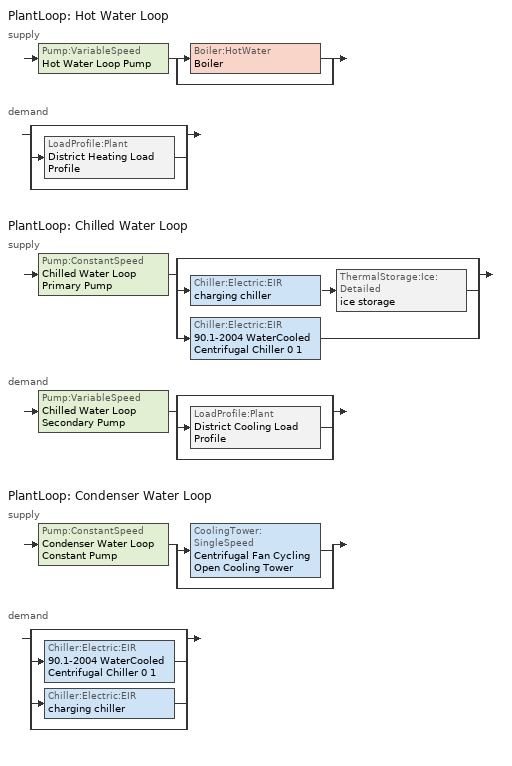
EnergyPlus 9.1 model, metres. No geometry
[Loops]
PlantLoop 'Hot Water Loop'
 supply: Pump:VariableSpeed 'Hot Water Loop Pump' > split
  | Boiler:HotWater 'Boiler'
  | bypass
 demand: split
  | bypass
  | LoadProfile:Plant 'District Heating Load Profile'
  | bypass
PlantLoop 'Chilled Water Loop'
 supply: Pump:ConstantSpeed 'Chilled Water Loop Primary Pump' > split
  | bypass
  | Chiller:Electric:EIR 'charging chiller' > ThermalStorage:Ice:Detailed 'ice storage'
  | Chiller:Electric:EIR '90.1-2004 WaterCooled  Centrifugal Chiller 0 1'
 demand: Pump:VariableSpeed 'Chilled Water Loop Secondary Pump' > split
  | bypass
  | LoadProfile:Plant 'District Cooling Load Profile'
  | bypass
PlantLoop 'Condenser Water Loop'
 supply: Pump:ConstantSpeed 'Condenser Water Loop Constant Pump' > split
  | CoolingTower:SingleSpeed 'Centrifugal Fan Cycling Open Cooling Tower'
  | bypass
 demand: split
  | bypass
  | Chiller:Electric:EIR '90.1-2004 WaterCooled  Centrifugal Chiller 0 1'
  | Chiller:Electric:EIR 'charging chiller'
  | bypass
[Building]
-LargeOfficeDetailed-ASHRAE 169-2006-2A created: 2019-07-15 15:01:46 -0700: North Axis {deg}=0; Terrain=City; Loads Convergence Tolerance Value=0.04; Temperature Convergence Tolerance Value {deltaC}=0.2; Solar Distribution=FullInteriorAndExterior; Maximum Number of Warmup Days=25; Minimum Number of Warmup Days=6
[SizingPeriod:DesignDay] Day of Month=21; Dry-Bulb Temperature Range Modifier Type=DefaultMultipliers; Humidity Condition Type=Wetbulb; Barometric Pressure {Pa}=100977; Rain Indicator=No; Snow Indicator=No; Daylight Saving Time Indicator=No
Name | Month | Day Type | Maximum Dry-Bulb Temperature {C} | Daily Dry-Bulb Temperature Range {deltaC} | Wetbulb or DewPoint at Maximum Dry-Bulb {C} | Wind Speed {m/s} | Wind Direction {deg} | Solar Model Indicator | ASHRAE Clear Sky Optical Depth for Beam Irradiance (taub) | ASHRAE Clear Sky Optical Depth for Diffuse Irradiance (taud) | Sky Clearness
Houston Bush Intercontinental Ann Clg .4% Condns DB=>MWB | 7 | SummerDesignDay | 36 | 10.1 | 24.8 | 3.5 | 170 | ASHRAETau | 0.499 | 1.97
Houston Bush Intercontinental Ann Htg 99.6% Condns DB | 1 | WinterDesignDay | -1.6 | 0 | -1.6 | 2.8 | 0 | ASHRAEClearSky |  |  | 0
[PlantLoop] Fluid Type=Water; Maximum Loop Flow Rate {m3/s}=Autosize; Minimum Loop Flow Rate {m3/s}=0; Plant Loop Volume {m3}=Autocalculate; Load Distribution Scheme=Optimal; Plant Loop Demand Calculation Scheme=SingleSetpoint
Name | Plant Equipment Operation Scheme | Maximum Loop Temperature {C} | Minimum Loop Temperature {C} | Common Pipe Simulation
Hot Water Loop | Hot Water Loop Operation Schemes | 100 | 10
Chilled Water Loop | Chilled Water Loop Operation Schemes | 40 | -6.67 | CommonPipe
Condenser Water Loop | Condenser Water Loop Operation Schemes | 80 | 5
[Sizing:Plant] Sizing Option=NonCoincident; Zone Timesteps in Averaging Window=1; Coincident Sizing Factor Mode=None
Name | Loop Type | Design Loop Exit Temperature {C} | Loop Design Temperature Difference {deltaC}
Hot Water Loop | Heating | 82.2222 | 11.1111
Chilled Water Loop | Cooling | 6.7 | 6.7
Condenser Water Loop | Condenser | 29.4444 | 5.55556
[Pump:VariableSpeed] Design Maximum Flow Rate {m3/s}=Autosize; Design Power Consumption {W}=Autosize; Motor Efficiency=0.9; Fraction of Motor Inefficiencies to Fluid Stream=0; Coefficient 1 of the Part Load Performance Curve=0; Design Minimum Flow Rate {m3/s}=0; Pump Control Type=Intermittent; Skin Loss Radiative Fraction=0.5; Design Power Sizing Method=PowerPerFlowPerPressure; Design Electric Power per Unit Flow Rate {W/(m3/s)}=348701.1; Design Shaft Power per Unit Flow Rate per Unit Head=1.28205; Design Minimum Flow Rate Fraction=0
Name | Design Pump Head {Pa} | Coefficient 2 of the Part Load Performance Curve | Coefficient 3 of the Part Load Performance Curve | Coefficient 4 of the Part Load Performance Curve
Hot Water Loop Pump | 179344 | 1 | 0 | 0
Chilled Water Loop Secondary Pump | 134508 | 0.0205 | 0.4101 | 0.5753
[Boiler:HotWater]
Boiler: Fuel Type=NaturalGas; Nominal Capacity {W}=Autosize; Nominal Thermal Efficiency=0.78; Efficiency Curve Temperature Evaluation Variable=LeavingBoiler; Design Water Flow Rate {m3/s}=Autosize; Minimum Part Load Ratio=0; Maximum Part Load Ratio=1.2; Optimum Part Load Ratio=1; Water Outlet Upper Temperature Limit {C}=95; Boiler Flow Mode=LeavingSetpointModulated; Parasitic Electric Load {W}=0; Sizing Factor=1
[SetpointManager:Scheduled] Control Variable=Temperature
Name | Schedule | Setpoint Node or NodeList
Hot Water Loop Setpoint Manager - Hot Water Supply Outlet | Hot Water Loop Temp - 180F | Hot Water Loop Supply Outlet Pipe Outlet Node
Setpoint Manager Scheduled - Charging Chiller Outlet | Chiller Charging-Setpoint-20F-Schedule | charging chiller Outlet Node
Setpoint Manager Scheduled - Ice Storage Outlet | IceStorage-Setpoint-44F-Schedule | ice storage outlet node
Setpoint Manager Scheduled - Big Chiller Outlet | Chiller Primary-Setpoint-55F-Schedule | Big Chiller Outlet Node
Setpoint Manager Scheduled - Chilled Water Loop Supply Outlet | Chilled-Water-Loop-Sepoint-44F-Schedule | Chilled Water Loop Supply Outlet Pipe Outlet Node
[LoadProfile:Plant] Peak Flow Rate {m3/s}=0.002; Flow Rate Fraction Schedule=Always On Discrete hvac_library
Name | Load Schedule
District Heating Load Profile | District Heating Load Profile Schedule
District Cooling Load Profile | District Cooling Load Profile Schedule
[PlantEquipmentOperationSchemes] Control Scheme Schedule Name 1=Always On Discrete
Name | Control Scheme Object Type 1 | Control Scheme Name 1 | Control Scheme Object Type 2 | Control Scheme Name 2 | Control Scheme Schedule Name 2 | Control Scheme Object Type 3 | Control Scheme Name 3 | Control Scheme Schedule Name 3
Hot Water Loop Operation Schemes | PlantEquipmentOperation:HeatingLoad | Hot Water Loop Heating Operation Scheme
Chilled Water Loop Operation Schemes | PlantEquipmentOperation:CoolingLoad | Chilled Water Loop Cooling Operation Scheme | PlantEquipmentOperation:Uncontrolled | Chilled Water Loop Uncontrolled Operation Scheme | Always On Discrete | PlantEquipmentOperation:ComponentSetpoint | Chilled Water Loop Setpoint Operation Scheme | Always On Discrete
Condenser Water Loop Operation Schemes | PlantEquipmentOperation:CoolingLoad | Condenser Water Loop Cooling Operation Scheme
[PlantEquipmentOperation:HeatingLoad]
Hot Water Loop Heating Operation Scheme: Load Range Lower Limit 1 {W}=0; Load Range Upper Limit 1 {W}=1000000000; Range Equipment List Name 1=Hot Water Loop Heating Equipment List
[PlantEquipmentList]
Hot Water Loop Heating Equipment List: Boiler:HotWater, Boiler
Chilled Water Loop Cooling Equipment List: Chiller:Electric:EIR, charging chiller, Chiller:Electric:EIR, 90.1-2004 WaterCooled  Centrifugal Chiller 0 1
Chilled Water Loop Uncontrolled Equipment List: ThermalStorage:Ice:Detailed, ice storage
Condenser Water Loop Cooling Equipment List: CoolingTower:SingleSpeed, Centrifugal Fan Cycling Open Cooling Tower
[Pump:ConstantSpeed] Design Flow Rate {m3/s}=Autosize; Design Power Consumption {W}=Autosize; Motor Efficiency=0.9; Fraction of Motor Inefficiencies to Fluid Stream=0; Pump Control Type=Intermittent; Design Power Sizing Method=PowerPerFlowPerPressure; Design Electric Power per Unit Flow Rate {W/(m3/s)}=348701.1; Design Shaft Power per Unit Flow Rate per Unit Head=1.28205
Name | Design Pump Head {Pa}
Chilled Water Loop Primary Pump | 44836
Condenser Water Loop Constant Pump | 148557
[Chiller:Electric:EIR] Reference Capacity {W}=Autosize; Reference COP {W/W}=5.5; Reference Chilled Water Flow Rate {m3/s}=Autosize; Reference Condenser Fluid Flow Rate {m3/s}=Autosize; Minimum Part Load Ratio=0.15; Maximum Part Load Ratio=1; Optimum Part Load Ratio=1; Minimum Unloading Ratio=0.25; Condenser Type=WaterCooled; Condenser Fan Power Ratio {W/W}=0; Fraction of Compressor Electric Consumption Rejected by Condenser=1; Sizing Factor=1
Name | Reference Leaving Chilled Water Temperature {C} | Reference Entering Condenser Fluid Temperature {C} | Cooling Capacity Function of Temperature Curve | Electric Input to Cooling Output Ratio Function of Temperature Curve | Electric Input to Cooling Output Ratio Function of Part Load Ratio Curve | Leaving Chilled Water Lower Temperature Limit {C} | Chiller Flow Mode
charging chiller | -6.67 | 29.4 | Curve Biquadratic 3 | Curve Biquadratic 4 | Curve Quadratic 2 | -6.67 | NotModulated
90.1-2004 WaterCooled  Centrifugal Chiller 0 1 | 6.67 | 35 | Curve Biquadratic 1 | Curve Biquadratic 2 | Curve Quadratic 1 | 6.67 | ConstantFlow
[ThermalStorage:Ice:Detailed]
ice storage: Availability Schedule=IceStorage-Availability-Schedule; Capacity {GJ}=40; Discharging Curve=Ice Storage Discharge Curve; Charging Curve=Ice Storage Charge Curve; Timestep of the Curve Data {hr}=1; Parasitic Electric Load During Discharging=0.0001; Parasitic Electric Load During Charging=0.0002; Tank Loss Coefficient=0.0003; Freezing Temperature of Storage Medium {C}=0; Thaw Process Indicator=OutsideMelt
[PlantEquipmentOperation:CoolingLoad] Load Range Lower Limit 1 {W}=0; Load Range Upper Limit 1 {W}=1000000000
Name | Range Equipment List Name 1
Chilled Water Loop Cooling Operation Scheme | Chilled Water Loop Cooling Equipment List
Condenser Water Loop Cooling Operation Scheme | Condenser Water Loop Cooling Equipment List
[PlantEquipmentOperation:Uncontrolled]
Chilled Water Loop Uncontrolled Operation Scheme: Equipment List=Chilled Water Loop Uncontrolled Equipment List
[PlantEquipmentOperation:ComponentSetpoint]
Chilled Water Loop Setpoint Operation Scheme: Equipment Object Type 1=Chiller:Electric:EIR; Equipment Name 1=charging chiller; Component Flow Rate 1 {m3/s}=Autosize; Operation Type 1=Cooling; Equipment Object Type 2=ThermalStorage:Ice:Detailed; Equipment Name 2=ice storage; Component Flow Rate 2 {m3/s}=Autosize; Operation Type 2=Dual; Equipment Object Type 3=Chiller:Electric:EIR; Equipment Name 3=90.1-2004 WaterCooled  Centrifugal Chiller 0 1; Component Flow Rate 3 {m3/s}=Autosize; Operation Type 3=Cooling
[CoolingTower:SingleSpeed]
Centrifugal Fan Cycling Open Cooling Tower: Design Water Flow Rate {m3/s}=Autosize; Design Air Flow Rate {m3/s}=Autosize; Design Fan Power {W}=Autosize; Design U-Factor Times Area Value {W/K}=Autosize; Free Convection Air Flow Rate {m3/s}=Autosize; Free Convection Air Flow Rate Sizing Factor=0.1; Free Convection U-Factor Times Area Value {W/K}=Autosize; Free Convection U-Factor Times Area Value Sizing Factor=0.1; Performance Input Method=UFactorTimesAreaAndDesignWaterFlowRate; Heat Rejection Capacity and Nominal Capacity Sizing Ratio=1.25; Free Convection Capacity {W}=0; Free Convection Nominal Capacity Sizing Factor=0.1; Design Inlet Air Dry-Bulb Temperature {C}=25.6; Design Inlet Air Wet-Bulb Temperature {C}=25.6; Design Approach Temperature {deltaC}=Autosize; Design Range Temperature {deltaC}=Autosize; Basin Heater Capacity {W/K}=0; Basin Heater Setpoint Temperature {C}=2; Evaporation Loss Mode=LossFactor; Evaporation Loss Factor {percent/K}=0.2; Drift Loss Percent {percent}=0.008; Blowdown Calculation Mode=ConcentrationRatio; Blowdown Concentration Ratio=3; Capacity Control=FanCycling; Number of Cells=2; Cell Control=MinimalCell; Cell Minimum  Water Flow Rate Fraction=0.33; Cell Maximum Water Flow Rate Fraction=2.5; Sizing Factor=1
[SetpointManager:FollowOutdoorAirTemperature]
Condenser Water Loop Setpoint Manager Follow OATwb with 7.0F Approach: Control Variable=Temperature; Reference Temperature Type=OutdoorAirWetBulb; Offset Temperature Difference {deltaC}=3.88889; Maximum Setpoint Temperature {C}=29.4444; Minimum Setpoint Temperature {C}=21.1111
[Schedule:Year]
Hot Water Loop Temp - 180F: Hot Water Loop Temp - 180F Week Rule - Jan1-Dec31, 1, 1, 12, 31
District Heating Load Profile Schedule: District Heating Load Profile Schedule Week Rule - Jan1-Dec31, 1, 1, 12, 31
Chiller Charging-Setpoint-20F-Schedule: Chiller Charging-Setpoint-20F-Schedule Week Rule - Jan1-May27, 1, 1, 5, 27, Chiller Charging-Setpoint-20F-Schedule Week Rule - May28-Jun3, 5, 28, 6, 3, Chiller Charging-Setpoint-20F-Schedule Week Rule - Jun4-Aug26, 6, 4, 8, 26, Chiller Charging-Setpoint-20F-Schedule Week Rule - Aug27-Sep2, 8, 27, 9, 2, Chiller Charging-Setpoint-20F-Schedule Week Rule - Sep3-Dec31, 9, 3, 12, 31
IceStorage-Availability-Schedule: IceStorage-Availability-Schedule Week Rule - Jan1-May27, 1, 1, 5, 27, IceStorage-Availability-Schedule Week Rule - May28-Jun3, 5, 28, 6, 3, IceStorage-Availability-Schedule Week Rule - Jun4-Aug26, 6, 4, 8, 26, IceStorage-Availability-Schedule Week Rule - Aug27-Sep2, 8, 27, 9, 2, IceStorage-Availability-Schedule Week Rule - Sep3-Dec31, 9, 3, 12, 31
IceStorage-Setpoint-44F-Schedule: IceStorage-Setpoint-44F-Schedule Week Rule - Jan1-May27, 1, 1, 5, 27, IceStorage-Setpoint-44F-Schedule Week Rule - May28-Jun3, 5, 28, 6, 3, IceStorage-Setpoint-44F-Schedule Week Rule - Jun4-Aug26, 6, 4, 8, 26, IceStorage-Setpoint-44F-Schedule Week Rule - Aug27-Sep2, 8, 27, 9, 2, IceStorage-Setpoint-44F-Schedule Week Rule - Sep3-Dec31, 9, 3, 12, 31
Chiller Primary-Setpoint-55F-Schedule: Chiller Primary-Setpoint-55F-Schedule Week Rule - Jan1-May27, 1, 1, 5, 27, Chiller Primary-Setpoint-55F-Schedule Week Rule - May28-Jun3, 5, 28, 6, 3, Chiller Primary-Setpoint-55F-Schedule Week Rule - Jun4-Aug26, 6, 4, 8, 26, Chiller Primary-Setpoint-55F-Schedule Week Rule - Aug27-Sep2, 8, 27, 9, 2, Chiller Primary-Setpoint-55F-Schedule Week Rule - Sep3-Dec31, 9, 3, 12, 31
Chilled-Water-Loop-Sepoint-44F-Schedule: Chilled-Water-Loop-Sepoint-44F-Schedule Week Rule - Jan1-Dec31, 1, 1, 12, 31
District Cooling Load Profile Schedule: District Cooling Load Profile Schedule Week Rule - Jan1-Dec31, 1, 1, 12, 31
[Schedule:Day:Interval]
Hot Water Loop Temp - 180F Default: No, 24:00, 82.2222
Schedule Day 49: No, 24:00, 50000
Chiller Charging-Setpoint-20F-Schedule Winter All Days; Chiller Charging-Setpoint-20F-Schedule Winter All Days 1; Chiller Charging-Setpoint-20F-Schedule Winter Design Day; IceStorage-Setpoint-44F-Schedule Winter All Days; IceStorage-Setpoint-44F-Schedule Winter All Days 1; IceStorage-Setpoint-44F-Schedule Winter Design Day; Chiller Primary-Setpoint-55F-Schedule Winter All Days; Chiller Primary-Setpoint-55F-Schedule Winter All Days 1; Chiller Primary-Setpoint-55F-Schedule Winter Design Day: No, 24:00, 99
Chiller Charging-Setpoint-20F-Schedule All Days; Chiller Charging-Setpoint-20F-Schedule Summer Weekday: No, 12:00, 99, 16:00, -6.67, 24:00, 99
Chiller Charging-Setpoint-20F-Schedule Summer Design Day: No, 24:00, -6.67
Chiller Charging-Setpoint-20F-Schedule Summer Weekend: No, 08:00, -6.67, 24:00, 99
IceStorage-Availability-Schedule All Days; IceStorage-Availability-Schedule Summer Weekday: No, 16:00, 0, 20:00, 1, 24:00, 0
IceStorage-Availability-Schedule Summer Design Day: No, 24:00, 1
IceStorage-Availability-Schedule Summer Weekend; IceStorage-Availability-Schedule Winter All Days; IceStorage-Availability-Schedule Winter All Days 1; IceStorage-Availability-Schedule Winter Design Day: No, 24:00, 0
IceStorage-Setpoint-44F-Schedule All Days; IceStorage-Setpoint-44F-Schedule Summer Design Day; IceStorage-Setpoint-44F-Schedule Summer Weekday; Chiller Primary-Setpoint-55F-Schedule Summer Design Day: No, 24:00, 6.67
IceStorage-Setpoint-44F-Schedule Summer Weekend; Chiller Primary-Setpoint-55F-Schedule Summer Weekend: No, 08:00, 99, 24:00, 0
Chiller Primary-Setpoint-55F-Schedule All Days: No, 16:00, 6.67, 20:00, 99, 24:00, 6.67
Chiller Primary-Setpoint-55F-Schedule Summer Weekday: No, 16:00, 6.67, 20:00, 12.78, 24:00, 6.67
Chilled-Water-Loop-Sepoint-44F-Schedule All Days: No, 24:00, 6.7
Schedule Day 48: No, 24:00, -50000
[Schedule:Week:Daily]
Hot Water Loop Temp - 180F Week Rule - Jan1-Dec31: Hot Water Loop Temp - 180F Default, Hot Water Loop Temp - 180F Default, Hot Water Loop Temp - 180F Default, Hot Water Loop Temp - 180F Default, Hot Water Loop Temp - 180F Default, Hot Water Loop Temp - 180F Default, Hot Water Loop Temp - 180F Default, Hot Water Loop Temp - 180F Default, Hot Water Loop Temp - 180F Default, Hot Water Loop Temp - 180F Default, Hot Water Loop Temp - 180F Default, Hot Water Loop Temp - 180F Default
District Heating Load Profile Schedule Week Rule - Jan1-Dec31: Schedule Day 49, Schedule Day 49, Schedule Day 49, Schedule Day 49, Schedule Day 49, Schedule Day 49, Schedule Day 49, Schedule Day 49, Schedule Day 49, Schedule Day 49, Schedule Day 49, Schedule Day 49
Chiller Charging-Setpoint-20F-Schedule Week Rule - Jan1-May27: Chiller Charging-Setpoint-20F-Schedule Winter All Days, Chiller Charging-Setpoint-20F-Schedule Winter All Days, Chiller Charging-Setpoint-20F-Schedule Winter All Days, Chiller Charging-Setpoint-20F-Schedule Winter All Days, Chiller Charging-Setpoint-20F-Schedule Winter All Days, Chiller Charging-Setpoint-20F-Schedule Winter All Days, Chiller Charging-Setpoint-20F-Schedule Winter All Days, Chiller Charging-Setpoint-20F-Schedule All Days, Chiller Charging-Setpoint-20F-Schedule Summer Design Day, Chiller Charging-Setpoint-20F-Schedule Winter Design Day, Chiller Charging-Setpoint-20F-Schedule All Days, Chiller Charging-Setpoint-20F-Schedule All Days
Chiller Charging-Setpoint-20F-Schedule Week Rule - May28-Jun3: Chiller Charging-Setpoint-20F-Schedule Winter All Days, Chiller Charging-Setpoint-20F-Schedule Winter All Days, Chiller Charging-Setpoint-20F-Schedule Winter All Days, Chiller Charging-Setpoint-20F-Schedule Winter All Days, Chiller Charging-Setpoint-20F-Schedule Summer Weekday, Chiller Charging-Setpoint-20F-Schedule Summer Weekday, Chiller Charging-Setpoint-20F-Schedule Summer Weekend, Chiller Charging-Setpoint-20F-Schedule All Days, Chiller Charging-Setpoint-20F-Schedule Summer Design Day, Chiller Charging-Setpoint-20F-Schedule Winter Design Day, Chiller Charging-Setpoint-20F-Schedule All Days, Chiller Charging-Setpoint-20F-Schedule All Days
Chiller Charging-Setpoint-20F-Schedule Week Rule - Jun4-Aug26: Chiller Charging-Setpoint-20F-Schedule Summer Weekend, Chiller Charging-Setpoint-20F-Schedule Summer Weekday, Chiller Charging-Setpoint-20F-Schedule Summer Weekday, Chiller Charging-Setpoint-20F-Schedule Summer Weekday, Chiller Charging-Setpoint-20F-Schedule Summer Weekday, Chiller Charging-Setpoint-20F-Schedule Summer Weekday, Chiller Charging-Setpoint-20F-Schedule Summer Weekend, Chiller Charging-Setpoint-20F-Schedule All Days, Chiller Charging-Setpoint-20F-Schedule Summer Design Day, Chiller Charging-Setpoint-20F-Schedule Winter Design Day, Chiller Charging-Setpoint-20F-Schedule All Days, Chiller Charging-Setpoint-20F-Schedule All Days
Chiller Charging-Setpoint-20F-Schedule Week Rule - Aug27-Sep2: Chiller Charging-Setpoint-20F-Schedule Summer Weekend, Chiller Charging-Setpoint-20F-Schedule Summer Weekday, Chiller Charging-Setpoint-20F-Schedule Summer Weekday, Chiller Charging-Setpoint-20F-Schedule Summer Weekday, Chiller Charging-Setpoint-20F-Schedule Summer Weekday, Chiller Charging-Setpoint-20F-Schedule Winter All Days 1, Chiller Charging-Setpoint-20F-Schedule Winter All Days 1, Chiller Charging-Setpoint-20F-Schedule All Days, Chiller Charging-Setpoint-20F-Schedule Summer Design Day, Chiller Charging-Setpoint-20F-Schedule Winter Design Day, Chiller Charging-Setpoint-20F-Schedule All Days, Chiller Charging-Setpoint-20F-Schedule All Days
Chiller Charging-Setpoint-20F-Schedule Week Rule - Sep3-Dec31: Chiller Charging-Setpoint-20F-Schedule Winter All Days 1, Chiller Charging-Setpoint-20F-Schedule Winter All Days 1, Chiller Charging-Setpoint-20F-Schedule Winter All Days 1, Chiller Charging-Setpoint-20F-Schedule Winter All Days 1, Chiller Charging-Setpoint-20F-Schedule Winter All Days 1, Chiller Charging-Setpoint-20F-Schedule Winter All Days 1, Chiller Charging-Setpoint-20F-Schedule Winter All Days 1, Chiller Charging-Setpoint-20F-Schedule All Days, Chiller Charging-Setpoint-20F-Schedule Summer Design Day, Chiller Charging-Setpoint-20F-Schedule Winter Design Day, Chiller Charging-Setpoint-20F-Schedule All Days, Chiller Charging-Setpoint-20F-Schedule All Days
IceStorage-Availability-Schedule Week Rule - Jan1-May27: IceStorage-Availability-Schedule Winter All Days, IceStorage-Availability-Schedule Winter All Days, IceStorage-Availability-Schedule Winter All Days, IceStorage-Availability-Schedule Winter All Days, IceStorage-Availability-Schedule Winter All Days, IceStorage-Availability-Schedule Winter All Days, IceStorage-Availability-Schedule Winter All Days, IceStorage-Availability-Schedule All Days, IceStorage-Availability-Schedule Summer Design Day, IceStorage-Availability-Schedule Winter Design Day, IceStorage-Availability-Schedule All Days, IceStorage-Availability-Schedule All Days
IceStorage-Availability-Schedule Week Rule - May28-Jun3: IceStorage-Availability-Schedule Winter All Days, IceStorage-Availability-Schedule Winter All Days, IceStorage-Availability-Schedule Winter All Days, IceStorage-Availability-Schedule Winter All Days, IceStorage-Availability-Schedule Summer Weekday, IceStorage-Availability-Schedule Summer Weekday, IceStorage-Availability-Schedule Summer Weekend, IceStorage-Availability-Schedule All Days, IceStorage-Availability-Schedule Summer Design Day, IceStorage-Availability-Schedule Winter Design Day, IceStorage-Availability-Schedule All Days, IceStorage-Availability-Schedule All Days
IceStorage-Availability-Schedule Week Rule - Jun4-Aug26: IceStorage-Availability-Schedule Summer Weekend, IceStorage-Availability-Schedule Summer Weekday, IceStorage-Availability-Schedule Summer Weekday, IceStorage-Availability-Schedule Summer Weekday, IceStorage-Availability-Schedule Summer Weekday, IceStorage-Availability-Schedule Summer Weekday, IceStorage-Availability-Schedule Summer Weekend, IceStorage-Availability-Schedule All Days, IceStorage-Availability-Schedule Summer Design Day, IceStorage-Availability-Schedule Winter Design Day, IceStorage-Availability-Schedule All Days, IceStorage-Availability-Schedule All Days
IceStorage-Availability-Schedule Week Rule - Aug27-Sep2: IceStorage-Availability-Schedule Summer Weekend, IceStorage-Availability-Schedule Summer Weekday, IceStorage-Availability-Schedule Summer Weekday, IceStorage-Availability-Schedule Summer Weekday, IceStorage-Availability-Schedule Summer Weekday, IceStorage-Availability-Schedule Winter All Days 1, IceStorage-Availability-Schedule Winter All Days 1, IceStorage-Availability-Schedule All Days, IceStorage-Availability-Schedule Summer Design Day, IceStorage-Availability-Schedule Winter Design Day, IceStorage-Availability-Schedule All Days, IceStorage-Availability-Schedule All Days
IceStorage-Availability-Schedule Week Rule - Sep3-Dec31: IceStorage-Availability-Schedule Winter All Days 1, IceStorage-Availability-Schedule Winter All Days 1, IceStorage-Availability-Schedule Winter All Days 1, IceStorage-Availability-Schedule Winter All Days 1, IceStorage-Availability-Schedule Winter All Days 1, IceStorage-Availability-Schedule Winter All Days 1, IceStorage-Availability-Schedule Winter All Days 1, IceStorage-Availability-Schedule All Days, IceStorage-Availability-Schedule Summer Design Day, IceStorage-Availability-Schedule Winter Design Day, IceStorage-Availability-Schedule All Days, IceStorage-Availability-Schedule All Days
IceStorage-Setpoint-44F-Schedule Week Rule - Jan1-May27: IceStorage-Setpoint-44F-Schedule Winter All Days, IceStorage-Setpoint-44F-Schedule Winter All Days, IceStorage-Setpoint-44F-Schedule Winter All Days, IceStorage-Setpoint-44F-Schedule Winter All Days, IceStorage-Setpoint-44F-Schedule Winter All Days, IceStorage-Setpoint-44F-Schedule Winter All Days, IceStorage-Setpoint-44F-Schedule Winter All Days, IceStorage-Setpoint-44F-Schedule All Days, IceStorage-Setpoint-44F-Schedule Summer Design Day, IceStorage-Setpoint-44F-Schedule Winter Design Day, IceStorage-Setpoint-44F-Schedule All Days, IceStorage-Setpoint-44F-Schedule All Days
IceStorage-Setpoint-44F-Schedule Week Rule - May28-Jun3: IceStorage-Setpoint-44F-Schedule Winter All Days, IceStorage-Setpoint-44F-Schedule Winter All Days, IceStorage-Setpoint-44F-Schedule Winter All Days, IceStorage-Setpoint-44F-Schedule Winter All Days, IceStorage-Setpoint-44F-Schedule Summer Weekday, IceStorage-Setpoint-44F-Schedule Summer Weekday, IceStorage-Setpoint-44F-Schedule Summer Weekend, IceStorage-Setpoint-44F-Schedule All Days, IceStorage-Setpoint-44F-Schedule Summer Design Day, IceStorage-Setpoint-44F-Schedule Winter Design Day, IceStorage-Setpoint-44F-Schedule All Days, IceStorage-Setpoint-44F-Schedule All Days
IceStorage-Setpoint-44F-Schedule Week Rule - Jun4-Aug26: IceStorage-Setpoint-44F-Schedule Summer Weekend, IceStorage-Setpoint-44F-Schedule Summer Weekday, IceStorage-Setpoint-44F-Schedule Summer Weekday, IceStorage-Setpoint-44F-Schedule Summer Weekday, IceStorage-Setpoint-44F-Schedule Summer Weekday, IceStorage-Setpoint-44F-Schedule Summer Weekday, IceStorage-Setpoint-44F-Schedule Summer Weekend, IceStorage-Setpoint-44F-Schedule All Days, IceStorage-Setpoint-44F-Schedule Summer Design Day, IceStorage-Setpoint-44F-Schedule Winter Design Day, IceStorage-Setpoint-44F-Schedule All Days, IceStorage-Setpoint-44F-Schedule All Days
IceStorage-Setpoint-44F-Schedule Week Rule - Aug27-Sep2: IceStorage-Setpoint-44F-Schedule Summer Weekend, IceStorage-Setpoint-44F-Schedule Summer Weekday, IceStorage-Setpoint-44F-Schedule Summer Weekday, IceStorage-Setpoint-44F-Schedule Summer Weekday, IceStorage-Setpoint-44F-Schedule Summer Weekday, IceStorage-Setpoint-44F-Schedule Winter All Days 1, IceStorage-Setpoint-44F-Schedule Winter All Days 1, IceStorage-Setpoint-44F-Schedule All Days, IceStorage-Setpoint-44F-Schedule Summer Design Day, IceStorage-Setpoint-44F-Schedule Winter Design Day, IceStorage-Setpoint-44F-Schedule All Days, IceStorage-Setpoint-44F-Schedule All Days
IceStorage-Setpoint-44F-Schedule Week Rule - Sep3-Dec31: IceStorage-Setpoint-44F-Schedule Winter All Days 1, IceStorage-Setpoint-44F-Schedule Winter All Days 1, IceStorage-Setpoint-44F-Schedule Winter All Days 1, IceStorage-Setpoint-44F-Schedule Winter All Days 1, IceStorage-Setpoint-44F-Schedule Winter All Days 1, IceStorage-Setpoint-44F-Schedule Winter All Days 1, IceStorage-Setpoint-44F-Schedule Winter All Days 1, IceStorage-Setpoint-44F-Schedule All Days, IceStorage-Setpoint-44F-Schedule Summer Design Day, IceStorage-Setpoint-44F-Schedule Winter Design Day, IceStorage-Setpoint-44F-Schedule All Days, IceStorage-Setpoint-44F-Schedule All Days
Chiller Primary-Setpoint-55F-Schedule Week Rule - Jan1-May27: Chiller Primary-Setpoint-55F-Schedule Winter All Days, Chiller Primary-Setpoint-55F-Schedule Winter All Days, Chiller Primary-Setpoint-55F-Schedule Winter All Days, Chiller Primary-Setpoint-55F-Schedule Winter All Days, Chiller Primary-Setpoint-55F-Schedule Winter All Days, Chiller Primary-Setpoint-55F-Schedule Winter All Days, Chiller Primary-Setpoint-55F-Schedule Winter All Days, Chiller Primary-Setpoint-55F-Schedule All Days, Chiller Primary-Setpoint-55F-Schedule Summer Design Day, Chiller Primary-Setpoint-55F-Schedule Winter Design Day, Chiller Primary-Setpoint-55F-Schedule All Days, Chiller Primary-Setpoint-55F-Schedule All Days
Chiller Primary-Setpoint-55F-Schedule Week Rule - May28-Jun3: Chiller Primary-Setpoint-55F-Schedule Winter All Days, Chiller Primary-Setpoint-55F-Schedule Winter All Days, Chiller Primary-Setpoint-55F-Schedule Winter All Days, Chiller Primary-Setpoint-55F-Schedule Winter All Days, Chiller Primary-Setpoint-55F-Schedule Summer Weekday, Chiller Primary-Setpoint-55F-Schedule Summer Weekday, Chiller Primary-Setpoint-55F-Schedule Summer Weekend, Chiller Primary-Setpoint-55F-Schedule All Days, Chiller Primary-Setpoint-55F-Schedule Summer Design Day, Chiller Primary-Setpoint-55F-Schedule Winter Design Day, Chiller Primary-Setpoint-55F-Schedule All Days, Chiller Primary-Setpoint-55F-Schedule All Days
Chiller Primary-Setpoint-55F-Schedule Week Rule - Jun4-Aug26: Chiller Primary-Setpoint-55F-Schedule Summer Weekend, Chiller Primary-Setpoint-55F-Schedule Summer Weekday, Chiller Primary-Setpoint-55F-Schedule Summer Weekday, Chiller Primary-Setpoint-55F-Schedule Summer Weekday, Chiller Primary-Setpoint-55F-Schedule Summer Weekday, Chiller Primary-Setpoint-55F-Schedule Summer Weekday, Chiller Primary-Setpoint-55F-Schedule Summer Weekend, Chiller Primary-Setpoint-55F-Schedule All Days, Chiller Primary-Setpoint-55F-Schedule Summer Design Day, Chiller Primary-Setpoint-55F-Schedule Winter Design Day, Chiller Primary-Setpoint-55F-Schedule All Days, Chiller Primary-Setpoint-55F-Schedule All Days
Chiller Primary-Setpoint-55F-Schedule Week Rule - Aug27-Sep2: Chiller Primary-Setpoint-55F-Schedule Summer Weekend, Chiller Primary-Setpoint-55F-Schedule Summer Weekday, Chiller Primary-Setpoint-55F-Schedule Summer Weekday, Chiller Primary-Setpoint-55F-Schedule Summer Weekday, Chiller Primary-Setpoint-55F-Schedule Summer Weekday, Chiller Primary-Setpoint-55F-Schedule Winter All Days 1, Chiller Primary-Setpoint-55F-Schedule Winter All Days 1, Chiller Primary-Setpoint-55F-Schedule All Days, Chiller Primary-Setpoint-55F-Schedule Summer Design Day, Chiller Primary-Setpoint-55F-Schedule Winter Design Day, Chiller Primary-Setpoint-55F-Schedule All Days, Chiller Primary-Setpoint-55F-Schedule All Days
Chiller Primary-Setpoint-55F-Schedule Week Rule - Sep3-Dec31: Chiller Primary-Setpoint-55F-Schedule Winter All Days 1, Chiller Primary-Setpoint-55F-Schedule Winter All Days 1, Chiller Primary-Setpoint-55F-Schedule Winter All Days 1, Chiller Primary-Setpoint-55F-Schedule Winter All Days 1, Chiller Primary-Setpoint-55F-Schedule Winter All Days 1, Chiller Primary-Setpoint-55F-Schedule Winter All Days 1, Chiller Primary-Setpoint-55F-Schedule Winter All Days 1, Chiller Primary-Setpoint-55F-Schedule All Days, Chiller Primary-Setpoint-55F-Schedule Summer Design Day, Chiller Primary-Setpoint-55F-Schedule Winter Design Day, Chiller Primary-Setpoint-55F-Schedule All Days, Chiller Primary-Setpoint-55F-Schedule All Days
Chilled-Water-Loop-Sepoint-44F-Schedule Week Rule - Jan1-Dec31: Chilled-Water-Loop-Sepoint-44F-Schedule All Days, Chilled-Water-Loop-Sepoint-44F-Schedule All Days, Chilled-Water-Loop-Sepoint-44F-Schedule All Days, Chilled-Water-Loop-Sepoint-44F-Schedule All Days, Chilled-Water-Loop-Sepoint-44F-Schedule All Days, Chilled-Water-Loop-Sepoint-44F-Schedule All Days, Chilled-Water-Loop-Sepoint-44F-Schedule All Days, Chilled-Water-Loop-Sepoint-44F-Schedule All Days, Chilled-Water-Loop-Sepoint-44F-Schedule All Days, Chilled-Water-Loop-Sepoint-44F-Schedule All Days, Chilled-Water-Loop-Sepoint-44F-Schedule All Days, Chilled-Water-Loop-Sepoint-44F-Schedule All Days
District Cooling Load Profile Schedule Week Rule - Jan1-Dec31: Schedule Day 48, Schedule Day 48, Schedule Day 48, Schedule Day 48, Schedule Day 48, Schedule Day 48, Schedule Day 48, Schedule Day 48, Schedule Day 48, Schedule Day 48, Schedule Day 48, Schedule Day 48
[Schedule:Constant] Hourly Value=1
Always On Discrete hvac_library; Always On Discrete
[Curve:Biquadratic] Minimum Value of x {BasedOnField A2}=5; Maximum Value of x {BasedOnField A2}=10; Minimum Value of y {BasedOnField A3}=24; Maximum Value of y {BasedOnField A3}=35
Name | Coefficient1 Constant | Coefficient2 x | Coefficient3 x**2 | Coefficient4 y | Coefficient5 y**2 | Coefficient6 x*y
Curve Biquadratic 3; Curve Biquadratic 1 | 1.02152 | 0.0370359 | 0.000233248 | -0.00389405 | -6.52536e-05 | -0.000268045
Curve Biquadratic 4 | 0.701769 | -0.00452016 | 0.00053311 | 0.00549821 | 0.000544579 | -0.000729032
Curve Biquadratic 2 | 0.701769 | -0.00452016 | 0.00053311 | -0.00549821 | 0.000544579 | -0.000729032
[Curve:Quadratic] Coefficient1 Constant=0.0636912; Coefficient3 x**2=0.352803; Minimum Value of x {BasedOnField A2}=0; Maximum Value of x {BasedOnField A2}=1
Name | Coefficient2 x
Curve Quadratic 2 | 0.58488
Curve Quadratic 1 | 0.584888
[Curve:QuadraticLinear] Coefficient1 Constant=0; Coefficient2 x=0.09; Coefficient3 x**2=-0.15; Coefficient4 y=0.612; Coefficient5 x*y=-0.324; Coefficient6 x**2*y=-0.216; Minimum Value of x {BasedOnField A2}=0; Maximum Value of x {BasedOnField A2}=1; Minimum Value of y {BasedOnField A3}=0; Maximum Value of y {BasedOnField A3}=9.9
Ice Storage Discharge Curve; Ice Storage Charge Curve
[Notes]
Basic simulation required objects
Water Heating (Boiler) Plant Loop
